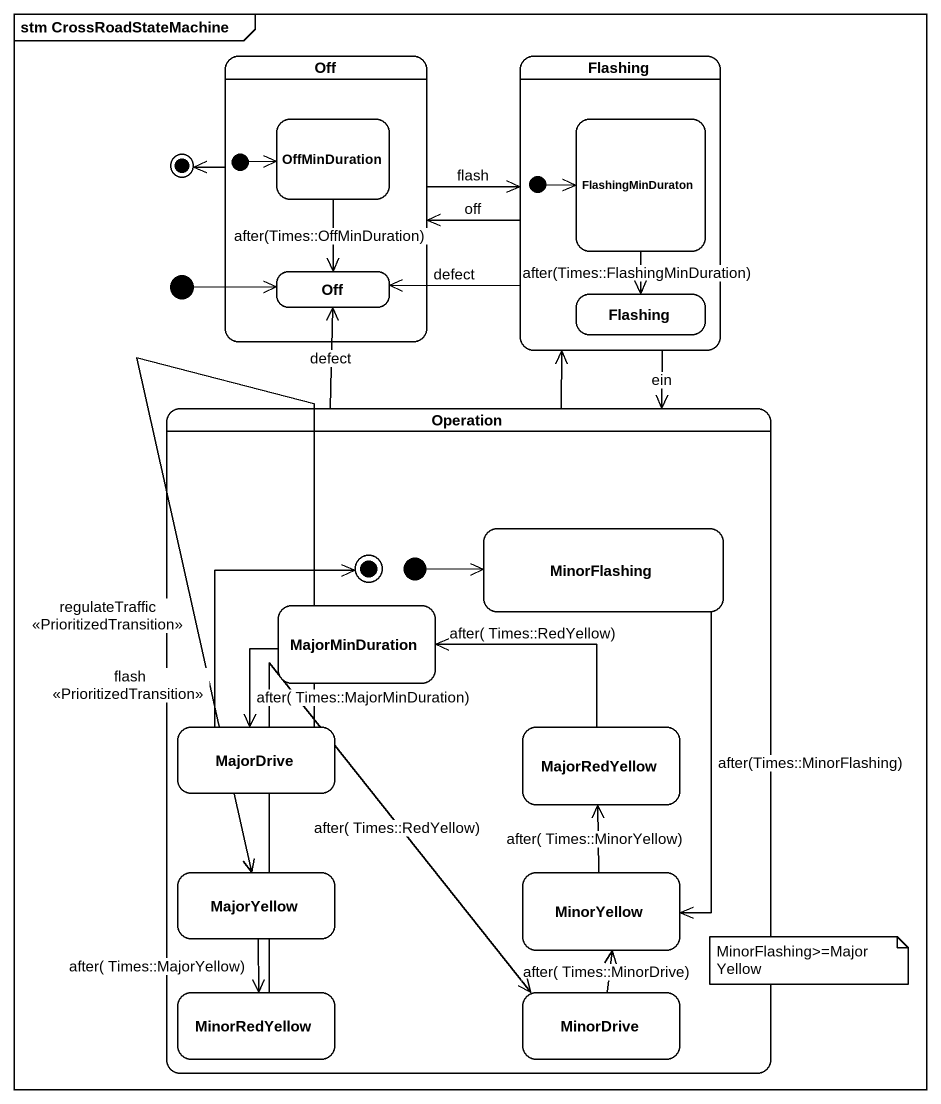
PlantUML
@startuml
mainframe stm CrossRoadStateMachine
hide empty description
state Off {
  state OffMinDuration
  state "Off" as Off_2
  [*] -right-> OffMinDuration
}
state Flashing {
  state FlashingMinDuraton
  state "Flashing" as Flashing_2
  [*] -right-> FlashingMinDuraton
}
state initial3 <<start>>
state Operation {
  state MinorFlashing
  state MajorMinDuration
  state MajorDrive
  state MajorRedYellow
  state MajorYellow
  state MinorYellow
  state MinorRedYellow
  state MinorDrive
  [*] -right-> MinorFlashing
  MajorDrive -up-> [*] : flash\n<<PrioritizedTransition>>
}
Off -right-> Flashing : flash
Flashing -left-> Off : off
Flashing -left-> Off_2 : defect
Flashing --> Operation : ein
OffMinDuration --> Off_2 : after(Times::OffMinDuration)
FlashingMinDuraton --> Flashing_2 : after(Times::FlashingMinDuration)
initial3 -right-> Off_2
Operation -up-> Flashing
Operation -up-> Off_2 : defect
MinorFlashing --> MinorYellow : after(Times::MinorFlashing)
MajorMinDuration --> MajorDrive : after( Times::MajorMinDuration)
MajorDrive --> MajorYellow : regulateTraffic\n<<PrioritizedTransition>>
MajorRedYellow -left-> MajorMinDuration : after( Times::RedYellow)
MajorYellow --> MinorRedYellow : after( Times::MajorYellow)
MinorYellow -up-> MajorRedYellow : after( Times::MinorYellow)
MinorRedYellow -right-> MinorDrive : after( Times::RedYellow)
MinorDrive -up-> MinorYellow : after( Times::MinorDrive)
Off -left-> [*]
note as N1
  MinorFlashing>=MajorYellow
end note
@enduml
